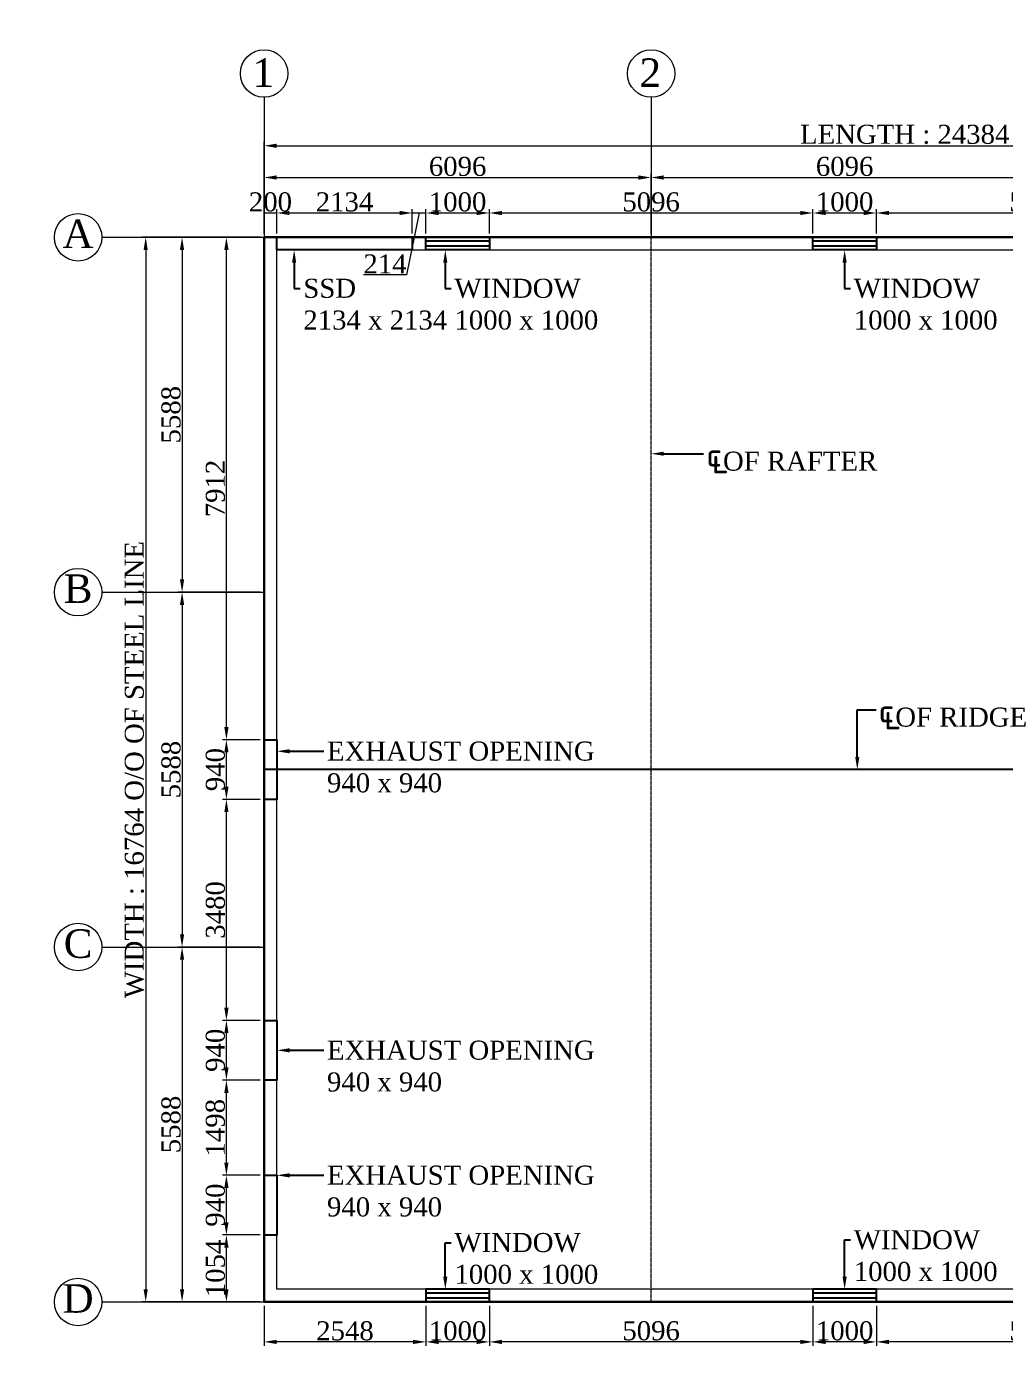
# Model space of a CAD drawing. Header units: millimetres. Extents: x 0 to 2669304, y -3314102 to 0.
# Drawn here: x 2247259 to 2262679, y -3147335 to -3126442 of the extents above; entities that cross this region are included whole.
import ezdxf
from ezdxf import colors
from ezdxf.entities.mleader import LeaderData, LeaderLine
from ezdxf.math import Vec2, Vec3

# ---------------------------------------------------------------- set-up
doc = ezdxf.new("R2010")
doc.units = ezdxf.units.MM
doc.header["$LTSCALE"] = 0.4
doc.header["$MEASUREMENT"] = 0
doc.header["$PDMODE"] = 34
doc.linetypes.add('CENTER', pattern=[2, 1.25, -0.25, 0.25, -0.25])
doc.linetypes.add('DASHED', pattern=[0.75, 0.5, -0.25])
for name, color, linetype, lineweight in [('Dash', 30, 'DASHED', 20), ('Dim1', 147, 'Continuous', 20), ('Grid', 202, 'CENTER', 18), ('Outer Line', 1, 'Continuous', 30)]:
    doc.layers.add(name, color=color, linetype=linetype, lineweight=lineweight)
doc.layers.add('RIDGE LINE', color=106, linetype='Continuous')
doc.layers.add('Thin', color=6, linetype='Continuous')
doc.styles.add('style2', font='ARIALN.TTF')
doc.styles.add('TNROMAN', font='times.ttf')
doc.dimstyles.new('H.M.A', dxfattribs={"dimtxt": 37.0005, "dimasz": 20, "dimexe": 8, "dimexo": 10, "dimgap": 5, "dimtad": 3, "dimdec": 0, "dimrnd": 1, "dimzin": 0, "dimdsep": 46, "dimtxsty": 'style2', "dimcen": 0.09, "dimclrd": 152, "dimclre": 152, "dimclrt": 1, "dimadec": 0, "dimazin": 0, "dimtfac": 1, "dimtdec": 0, "dimtix": 1, "dimtmove": 1, "dimatfit": 3, "dimfxl": 0, "dimtolj": 1, "dimtzin": 0, "dimlwd": 5, "dimlwe": 5, "dimarcsym": 0})

# ---------------------------------------------------------------- blocks, each defined once
blk = doc.blocks.new('*D1189')
at = {"layer": 'Defpoints', "color": 0, "linetype": 'ByBlock'}
for p in [(2257097, -3128819), (2251001, -3129760), (2257097, -3129760)]:
    blk.add_point(p, dxfattribs=at)
at = {"layer": 'Dim1', "color": 152, "linetype": 'ByBlock', "lineweight": 5}
for p, q in [((2251001, -3129700), (2251001, -3128759)), ((2257097, -3129700), (2257097, -3128759))]:
    blk.add_line(p, q, dxfattribs=at)
at = {"layer": 'Dim1', "color": 152, "lineweight": 5}
blk.add_line((2251201, -3128819), (2256897, -3128819), dxfattribs=at)
at = {"layer": 'Dim1', "color": 152, "linetype": 'ByBlock'}
for points in [[(2251201, -3128786), (2251201, -3128853), (2251001, -3128819)], [(2256897, -3128786), (2256897, -3128853), (2257097, -3128819)]]:
    blk.add_solid(points, dxfattribs=at)
at = {"layer": 'Dim1', "color": 1, "linetype": 'ByBlock', "insert": (2254049, -3128646), "char_height": 300, "attachment_point": 5, "style": 'TNROMAN'}
blk.add_mtext('\\A1;6096', dxfattribs=at)
blk = doc.blocks.new('*D1190')
at = {"layer": 'Defpoints', "color": 0, "linetype": 'ByBlock'}
for p in [(2263193, -3128819), (2257097, -3129760), (2263193, -3129760)]:
    blk.add_point(p, dxfattribs=at)
at = {"layer": 'Dim1', "color": 152, "linetype": 'ByBlock', "lineweight": 5}
for p, q in [((2257097, -3129700), (2257097, -3128759)), ((2263193, -3129700), (2263193, -3128759))]:
    blk.add_line(p, q, dxfattribs=at)
at = {"layer": 'Dim1', "color": 152, "lineweight": 5}
blk.add_line((2257297, -3128819), (2262993, -3128819), dxfattribs=at)
at = {"layer": 'Dim1', "color": 152, "linetype": 'ByBlock'}
for points in [[(2257297, -3128786), (2257297, -3128853), (2257097, -3128819)], [(2262993, -3128786), (2262993, -3128853), (2263193, -3128819)]]:
    blk.add_solid(points, dxfattribs=at)
at = {"layer": 'Dim1', "color": 1, "linetype": 'ByBlock', "insert": (2260145, -3128646), "char_height": 300, "attachment_point": 5, "style": 'TNROMAN'}
blk.add_mtext('\\A1;6096', dxfattribs=at)
blk = doc.blocks.new('*D1149')
at = {"layer": 'Defpoints', "color": 0, "linetype": 'ByBlock'}
for p in [(2275385, -3128319), (2251001, -3128819), (2275385, -3128819)]:
    blk.add_point(p, dxfattribs=at)
at = {"layer": 'Dim1', "color": 152, "linetype": 'ByBlock', "lineweight": 5}
for p, q in [((2251001, -3128759), (2251001, -3128259)), ((2275385, -3128759), (2275385, -3128259))]:
    blk.add_line(p, q, dxfattribs=at)
at = {"layer": 'Dim1', "color": 152, "lineweight": 5}
blk.add_line((2251201, -3128319), (2275185, -3128319), dxfattribs=at)
at = {"layer": 'Dim1', "color": 152, "linetype": 'ByBlock'}
for points in [[(2251201, -3128286), (2251201, -3128353), (2251001, -3128319)], [(2275185, -3128286), (2275185, -3128353), (2275385, -3128319)]]:
    blk.add_solid(points, dxfattribs=at)
at = {"layer": 'Dim1', "color": 1, "linetype": 'ByBlock', "insert": (2263193, -3128142), "char_height": 300, "attachment_point": 5, "style": 'TNROMAN'}
blk.add_mtext('\\A1;LENGTH : 24384 O/O OF STEEL LINE', dxfattribs=at)
blk = doc.blocks.new('*D1193')
at = {"layer": 'Defpoints', "color": 0, "linetype": 'ByBlock'}
for p in [(2251001, -3129760), (2249709, -3135348), (2251001, -3135348)]:
    blk.add_point(p, dxfattribs=at)
at = {"layer": 'Dim1', "color": 152, "linetype": 'ByBlock', "lineweight": 5}
for p, q in [((2250941, -3129760), (2249649, -3129760)), ((2250941, -3135348), (2249649, -3135348))]:
    blk.add_line(p, q, dxfattribs=at)
at = {"layer": 'Dim1', "color": 152, "lineweight": 5}
blk.add_line((2249709, -3129960), (2249709, -3135148), dxfattribs=at)
at = {"layer": 'Dim1', "color": 152, "linetype": 'ByBlock'}
for points in [[(2249676, -3129960), (2249742, -3129960), (2249709, -3129760)], [(2249676, -3135148), (2249742, -3135148), (2249709, -3135348)]]:
    blk.add_solid(points, dxfattribs=at)
at = {"layer": 'Dim1', "color": 1, "linetype": 'ByBlock', "insert": (2249536, -3132554), "char_height": 300, "attachment_point": 5, "rotation": 90, "style": 'TNROMAN'}
blk.add_mtext('\\A1;5588', dxfattribs=at)
blk = doc.blocks.new('*D1150')
at = {"layer": 'Defpoints', "color": 0, "linetype": 'ByBlock'}
for p in [(2251001, -3135348), (2249709, -3140936), (2251001, -3140936)]:
    blk.add_point(p, dxfattribs=at)
at = {"layer": 'Dim1', "color": 152, "linetype": 'ByBlock', "lineweight": 5}
for p, q in [((2250941, -3135348), (2249649, -3135348)), ((2250941, -3140936), (2249649, -3140936))]:
    blk.add_line(p, q, dxfattribs=at)
at = {"layer": 'Dim1', "color": 152, "lineweight": 5}
blk.add_line((2249709, -3135548), (2249709, -3140736), dxfattribs=at)
at = {"layer": 'Dim1', "color": 152, "linetype": 'ByBlock'}
for points in [[(2249676, -3135548), (2249742, -3135548), (2249709, -3135348)], [(2249676, -3140736), (2249742, -3140736), (2249709, -3140936)]]:
    blk.add_solid(points, dxfattribs=at)
at = {"layer": 'Dim1', "color": 1, "linetype": 'ByBlock', "insert": (2249536, -3138142), "char_height": 300, "attachment_point": 5, "rotation": 90, "style": 'TNROMAN'}
blk.add_mtext('\\A1;5588', dxfattribs=at)
blk = doc.blocks.new('*D1151')
at = {"layer": 'Defpoints', "color": 0, "linetype": 'ByBlock'}
for p in [(2251001, -3140936), (2249709, -3146524), (2251001, -3146524)]:
    blk.add_point(p, dxfattribs=at)
at = {"layer": 'Dim1', "color": 152, "linetype": 'ByBlock', "lineweight": 5}
for p, q in [((2250941, -3140936), (2249649, -3140936)), ((2250941, -3146524), (2249649, -3146524))]:
    blk.add_line(p, q, dxfattribs=at)
at = {"layer": 'Dim1', "color": 152, "lineweight": 5}
blk.add_line((2249709, -3141136), (2249709, -3146324), dxfattribs=at)
at = {"layer": 'Dim1', "color": 152, "linetype": 'ByBlock'}
for points in [[(2249676, -3141136), (2249742, -3141136), (2249709, -3140936)], [(2249676, -3146324), (2249742, -3146324), (2249709, -3146524)]]:
    blk.add_solid(points, dxfattribs=at)
at = {"layer": 'Dim1', "color": 1, "linetype": 'ByBlock', "insert": (2249536, -3143730), "char_height": 300, "attachment_point": 5, "rotation": 90, "style": 'TNROMAN'}
blk.add_mtext('\\A1;5588', dxfattribs=at)
blk = doc.blocks.new('*D1152')
at = {"layer": 'Defpoints', "color": 0, "linetype": 'ByBlock'}
for p in [(2249709, -3129760), (2249136, -3146524), (2249709, -3146524)]:
    blk.add_point(p, dxfattribs=at)
at = {"layer": 'Dim1', "color": 152, "linetype": 'ByBlock', "lineweight": 5}
for p, q in [((2249649, -3129760), (2249076, -3129760)), ((2249649, -3146524), (2249076, -3146524))]:
    blk.add_line(p, q, dxfattribs=at)
at = {"layer": 'Dim1', "color": 152, "lineweight": 5}
blk.add_line((2249136, -3129960), (2249136, -3146324), dxfattribs=at)
at = {"layer": 'Dim1', "color": 152, "linetype": 'ByBlock'}
for points in [[(2249103, -3129960), (2249169, -3129960), (2249136, -3129760)], [(2249103, -3146324), (2249169, -3146324), (2249136, -3146524)]]:
    blk.add_solid(points, dxfattribs=at)
at = {"layer": 'Dim1', "color": 1, "linetype": 'ByBlock', "insert": (2248959, -3138142), "char_height": 300, "attachment_point": 5, "rotation": 90, "style": 'TNROMAN'}
blk.add_mtext('\\A1;WIDTH : 16764 O/O OF STEEL LINE', dxfattribs=at)
blk = doc.blocks.new('*D1166')
at = {"layer": 'Defpoints', "color": 0}
for p in [(2260645, -3146524), (2265741, -3146524), (2260645, -3147153)]:
    blk.add_point(p, dxfattribs=at)
at = {"layer": 'Dim1', "color": 152, "lineweight": 5}
for p, q in [((2260645, -3146584), (2260645, -3147213)), ((2265741, -3146584), (2265741, -3147213)), ((2265541, -3147153), (2260845, -3147153))]:
    blk.add_line(p, q, dxfattribs=at)
at = {"layer": 'Dim1', "color": 152}
for points in [[(2260845, -3147120), (2260845, -3147187), (2260645, -3147153)], [(2265541, -3147120), (2265541, -3147187), (2265741, -3147153)]]:
    blk.add_solid(points, dxfattribs=at)
at = {"layer": 'Dim1', "color": 1, "insert": (2263193, -3146980), "char_height": 300, "attachment_point": 5, "style": 'TNROMAN'}
blk.add_mtext('\\A1;5096', dxfattribs=at)
blk = doc.blocks.new('*D1167')
at = {"layer": 'Defpoints', "color": 0}
for p in [(2259645, -3146524), (2260645, -3146524), (2259645, -3147153)]:
    blk.add_point(p, dxfattribs=at)
at = {"layer": 'Dim1', "color": 152, "lineweight": 5}
for p, q in [((2259645, -3146584), (2259645, -3147213)), ((2260645, -3146584), (2260645, -3147213)), ((2260445, -3147153), (2259845, -3147153))]:
    blk.add_line(p, q, dxfattribs=at)
at = {"layer": 'Dim1', "color": 152}
for points in [[(2259845, -3147120), (2259845, -3147187), (2259645, -3147153)], [(2260445, -3147120), (2260445, -3147187), (2260645, -3147153)]]:
    blk.add_solid(points, dxfattribs=at)
at = {"layer": 'Dim1', "color": 1, "insert": (2260145, -3146981), "char_height": 300, "attachment_point": 5, "style": 'TNROMAN'}
blk.add_mtext('\\A1;1000', dxfattribs=at)
blk = doc.blocks.new('*D1168')
at = {"layer": 'Defpoints', "color": 0}
for p in [(2254549, -3146524), (2259645, -3146524), (2254549, -3147153)]:
    blk.add_point(p, dxfattribs=at)
at = {"layer": 'Dim1', "color": 152, "lineweight": 5}
for p, q in [((2254549, -3146584), (2254549, -3147213)), ((2259645, -3146584), (2259645, -3147213)), ((2259445, -3147153), (2254749, -3147153))]:
    blk.add_line(p, q, dxfattribs=at)
at = {"layer": 'Dim1', "color": 152}
for points in [[(2254749, -3147120), (2254749, -3147187), (2254549, -3147153)], [(2259445, -3147120), (2259445, -3147187), (2259645, -3147153)]]:
    blk.add_solid(points, dxfattribs=at)
at = {"layer": 'Dim1', "color": 1, "insert": (2257097, -3146980), "char_height": 300, "attachment_point": 5, "style": 'TNROMAN'}
blk.add_mtext('\\A1;5096', dxfattribs=at)
blk = doc.blocks.new('*D1169')
at = {"layer": 'Defpoints', "color": 0}
for p in [(2253549, -3146524), (2254549, -3146524), (2253549, -3147153)]:
    blk.add_point(p, dxfattribs=at)
at = {"layer": 'Dim1', "color": 152, "lineweight": 5}
for p, q in [((2253549, -3146584), (2253549, -3147213)), ((2254549, -3146584), (2254549, -3147213)), ((2254349, -3147153), (2253749, -3147153))]:
    blk.add_line(p, q, dxfattribs=at)
at = {"layer": 'Dim1', "color": 152}
for points in [[(2253749, -3147120), (2253749, -3147187), (2253549, -3147153)], [(2254349, -3147120), (2254349, -3147187), (2254549, -3147153)]]:
    blk.add_solid(points, dxfattribs=at)
at = {"layer": 'Dim1', "color": 1, "insert": (2254049, -3146981), "char_height": 300, "attachment_point": 5, "style": 'TNROMAN'}
blk.add_mtext('\\A1;1000', dxfattribs=at)
blk = doc.blocks.new('*D1170')
at = {"layer": 'Defpoints', "color": 0}
for p in [(2251001, -3146524), (2253549, -3146524), (2251001, -3147153)]:
    blk.add_point(p, dxfattribs=at)
at = {"layer": 'Dim1', "color": 152, "lineweight": 5}
for p, q in [((2251001, -3146584), (2251001, -3147213)), ((2253549, -3146584), (2253549, -3147213)), ((2253349, -3147153), (2251201, -3147153))]:
    blk.add_line(p, q, dxfattribs=at)
at = {"layer": 'Dim1', "color": 152}
for points in [[(2251201, -3147120), (2251201, -3147187), (2251001, -3147153)], [(2253349, -3147120), (2253349, -3147187), (2253549, -3147153)]]:
    blk.add_solid(points, dxfattribs=at)
at = {"layer": 'Dim1', "color": 1, "insert": (2252275, -3146981), "char_height": 300, "attachment_point": 5, "style": 'TNROMAN'}
blk.add_mtext('\\A1;2548', dxfattribs=at)
blk = doc.blocks.new('*D1171')
at = {"layer": 'Defpoints', "color": 0}
for p in [(2250407, -3145470), (2251001, -3145470), (2251001, -3146524)]:
    blk.add_point(p, dxfattribs=at)
at = {"layer": 'Dim1', "color": 152, "lineweight": 5}
for p, q in [((2250941, -3145470), (2250347, -3145470)), ((2250407, -3146324), (2250407, -3145670)), ((2250941, -3146524), (2250347, -3146524))]:
    blk.add_line(p, q, dxfattribs=at)
at = {"layer": 'Dim1', "color": 152}
for points in [[(2250374, -3145670), (2250441, -3145670), (2250407, -3145470)], [(2250374, -3146324), (2250441, -3146324), (2250407, -3146524)]]:
    blk.add_solid(points, dxfattribs=at)
at = {"layer": 'Dim1', "color": 1, "insert": (2250235, -3145997), "char_height": 300, "attachment_point": 5, "rotation": 90, "style": 'TNROMAN'}
blk.add_mtext('\\A1;1054', dxfattribs=at)
blk = doc.blocks.new('*D1172')
at = {"layer": 'Defpoints', "color": 0}
for p in [(2250407, -3144530), (2251001, -3144530), (2251001, -3145470)]:
    blk.add_point(p, dxfattribs=at)
at = {"layer": 'Dim1', "color": 152, "lineweight": 5}
for p, q in [((2250941, -3144530), (2250347, -3144530)), ((2250407, -3145270), (2250407, -3144730)), ((2250941, -3145470), (2250347, -3145470))]:
    blk.add_line(p, q, dxfattribs=at)
at = {"layer": 'Dim1', "color": 152}
for points in [[(2250374, -3144730), (2250441, -3144730), (2250407, -3144530)], [(2250374, -3145270), (2250441, -3145270), (2250407, -3145470)]]:
    blk.add_solid(points, dxfattribs=at)
at = {"layer": 'Dim1', "color": 1, "insert": (2250234, -3145000), "char_height": 300, "attachment_point": 5, "rotation": 90, "style": 'TNROMAN'}
blk.add_mtext('\\A1;940', dxfattribs=at)
blk = doc.blocks.new('*D1173')
at = {"layer": 'Defpoints', "color": 0}
for p in [(2250407, -3143032), (2251001, -3143032), (2251001, -3144530)]:
    blk.add_point(p, dxfattribs=at)
at = {"layer": 'Dim1', "color": 152, "lineweight": 5}
for p, q in [((2250941, -3143032), (2250347, -3143032)), ((2250407, -3144330), (2250407, -3143232)), ((2250941, -3144530), (2250347, -3144530))]:
    blk.add_line(p, q, dxfattribs=at)
at = {"layer": 'Dim1', "color": 152}
for points in [[(2250374, -3143232), (2250441, -3143232), (2250407, -3143032)], [(2250374, -3144330), (2250441, -3144330), (2250407, -3144530)]]:
    blk.add_solid(points, dxfattribs=at)
at = {"layer": 'Dim1', "color": 1, "insert": (2250234, -3143781), "char_height": 300, "attachment_point": 5, "rotation": 90, "style": 'TNROMAN'}
blk.add_mtext('\\A1;1498', dxfattribs=at)
blk = doc.blocks.new('*D1174')
at = {"layer": 'Defpoints', "color": 0}
for p in [(2250407, -3142092), (2251001, -3142092), (2251001, -3143032)]:
    blk.add_point(p, dxfattribs=at)
at = {"layer": 'Dim1', "color": 152, "lineweight": 5}
for p, q in [((2250941, -3142092), (2250347, -3142092)), ((2250407, -3142832), (2250407, -3142292)), ((2250941, -3143032), (2250347, -3143032))]:
    blk.add_line(p, q, dxfattribs=at)
at = {"layer": 'Dim1', "color": 152}
for points in [[(2250374, -3142292), (2250441, -3142292), (2250407, -3142092)], [(2250374, -3142832), (2250441, -3142832), (2250407, -3143032)]]:
    blk.add_solid(points, dxfattribs=at)
at = {"layer": 'Dim1', "color": 1, "insert": (2250234, -3142562), "char_height": 300, "attachment_point": 5, "rotation": 90, "style": 'TNROMAN'}
blk.add_mtext('\\A1;940', dxfattribs=at)
blk = doc.blocks.new('*D1175')
at = {"layer": 'Defpoints', "color": 0}
for p in [(2250407, -3138612), (2251001, -3138612), (2251001, -3142092)]:
    blk.add_point(p, dxfattribs=at)
at = {"layer": 'Dim1', "color": 152, "lineweight": 5}
for p, q in [((2250941, -3138612), (2250347, -3138612)), ((2250407, -3141892), (2250407, -3138812)), ((2250941, -3142092), (2250347, -3142092))]:
    blk.add_line(p, q, dxfattribs=at)
at = {"layer": 'Dim1', "color": 152}
for points in [[(2250374, -3138812), (2250441, -3138812), (2250407, -3138612)], [(2250374, -3141892), (2250441, -3141892), (2250407, -3142092)]]:
    blk.add_solid(points, dxfattribs=at)
at = {"layer": 'Dim1', "color": 1, "insert": (2250235, -3140352), "char_height": 300, "attachment_point": 5, "rotation": 90, "style": 'TNROMAN'}
blk.add_mtext('\\A1;3480', dxfattribs=at)
blk = doc.blocks.new('*D1176')
at = {"layer": 'Defpoints', "color": 0}
for p in [(2250407, -3137672), (2251001, -3137672), (2251001, -3138612)]:
    blk.add_point(p, dxfattribs=at)
at = {"layer": 'Dim1', "color": 152, "lineweight": 5}
for p, q in [((2250941, -3137672), (2250347, -3137672)), ((2250407, -3138412), (2250407, -3137872)), ((2250941, -3138612), (2250347, -3138612))]:
    blk.add_line(p, q, dxfattribs=at)
at = {"layer": 'Dim1', "color": 152}
for points in [[(2250374, -3137872), (2250441, -3137872), (2250407, -3137672)], [(2250374, -3138412), (2250441, -3138412), (2250407, -3138612)]]:
    blk.add_solid(points, dxfattribs=at)
at = {"layer": 'Dim1', "color": 1, "insert": (2250234, -3138142), "char_height": 300, "attachment_point": 5, "rotation": 90, "style": 'TNROMAN'}
blk.add_mtext('\\A1;940', dxfattribs=at)
blk = doc.blocks.new('*D1177')
at = {"layer": 'Defpoints', "color": 0}
for p in [(2250407, -3129760), (2251001, -3129760), (2251001, -3137672)]:
    blk.add_point(p, dxfattribs=at)
at = {"layer": 'Dim1', "color": 152, "lineweight": 5}
for p, q in [((2250941, -3129760), (2250347, -3129760)), ((2250407, -3137472), (2250407, -3129960)), ((2250941, -3137672), (2250347, -3137672))]:
    blk.add_line(p, q, dxfattribs=at)
at = {"layer": 'Dim1', "color": 152}
for points in [[(2250374, -3129960), (2250441, -3129960), (2250407, -3129760)], [(2250374, -3137472), (2250441, -3137472), (2250407, -3137672)]]:
    blk.add_solid(points, dxfattribs=at)
at = {"layer": 'Dim1', "color": 1, "insert": (2250234, -3133716), "char_height": 300, "attachment_point": 5, "rotation": 90, "style": 'TNROMAN'}
blk.add_mtext('\\A1;7912', dxfattribs=at)
blk = doc.blocks.new('*D1178')
at = {"layer": 'Defpoints', "color": 0}
for p in [(2251201, -3129378), (2251001, -3129760), (2251201, -3129760)]:
    blk.add_point(p, dxfattribs=at)
at = {"layer": 'Dim1', "color": 152, "lineweight": 5}
for p, q in [((2251001, -3129700), (2251001, -3129318)), ((2251201, -3129700), (2251201, -3129318)), ((2251001, -3129378), (2251201, -3129378))]:
    blk.add_line(p, q, dxfattribs=at)
at = {"layer": 'Dim1', "color": 1, "insert": (2251101, -3129205), "char_height": 300, "attachment_point": 5, "style": 'TNROMAN'}
blk.add_mtext('\\A1;200', dxfattribs=at)
blk = doc.blocks.new('*D1179')
at = {"layer": 'Defpoints', "color": 0}
for p in [(2253335, -3129378), (2251201, -3129760), (2253335, -3129760)]:
    blk.add_point(p, dxfattribs=at)
at = {"layer": 'Dim1', "color": 152, "lineweight": 5}
for p, q in [((2251201, -3129700), (2251201, -3129318)), ((2253335, -3129700), (2253335, -3129318)), ((2251401, -3129378), (2253135, -3129378))]:
    blk.add_line(p, q, dxfattribs=at)
at = {"layer": 'Dim1', "color": 152}
for points in [[(2251401, -3129345), (2251401, -3129411), (2251201, -3129378)], [(2253135, -3129345), (2253135, -3129411), (2253335, -3129378)]]:
    blk.add_solid(points, dxfattribs=at)
at = {"layer": 'Dim1', "color": 1, "insert": (2252268, -3129205), "char_height": 300, "attachment_point": 5, "style": 'TNROMAN'}
blk.add_mtext('\\A1;2134', dxfattribs=at)
blk = doc.blocks.new('*D1180')
at = {"layer": 'Defpoints', "color": 0}
for p in [(2253549, -3129378), (2253335, -3129760), (2253549, -3129760)]:
    blk.add_point(p, dxfattribs=at)
at = {"layer": 'Dim1', "color": 152, "lineweight": 5}
for p, q in [((2253335, -3129700), (2253335, -3129318)), ((2253549, -3129700), (2253549, -3129318)), ((2253442, -3129378), (2253245, -3130350)), ((2253335, -3129378), (2253549, -3129378)), ((2253335, -3129378), (2253549, -3129378)), ((2253245, -3130350), (2252566, -3130350))]:
    blk.add_line(p, q, dxfattribs=at)
at = {"layer": 'Dim1', "color": 1, "insert": (2252905, -3130180), "char_height": 300, "attachment_point": 5, "style": 'TNROMAN'}
blk.add_mtext('\\A1;214', dxfattribs=at)
blk = doc.blocks.new('*D1181')
at = {"layer": 'Defpoints', "color": 0}
for p in [(2254549, -3129378), (2253549, -3129760), (2254549, -3129760)]:
    blk.add_point(p, dxfattribs=at)
at = {"layer": 'Dim1', "color": 152, "lineweight": 5}
for p, q in [((2253549, -3129700), (2253549, -3129318)), ((2254549, -3129700), (2254549, -3129318)), ((2253749, -3129378), (2254349, -3129378))]:
    blk.add_line(p, q, dxfattribs=at)
at = {"layer": 'Dim1', "color": 152}
for points in [[(2253749, -3129345), (2253749, -3129411), (2253549, -3129378)], [(2254349, -3129345), (2254349, -3129411), (2254549, -3129378)]]:
    blk.add_solid(points, dxfattribs=at)
at = {"layer": 'Dim1', "color": 1, "insert": (2254049, -3129205), "char_height": 300, "attachment_point": 5, "style": 'TNROMAN'}
blk.add_mtext('\\A1;1000', dxfattribs=at)
blk = doc.blocks.new('*D1182')
at = {"layer": 'Defpoints', "color": 0}
for p in [(2259645, -3129378), (2254549, -3129760), (2259645, -3129760)]:
    blk.add_point(p, dxfattribs=at)
at = {"layer": 'Dim1', "color": 152, "lineweight": 5}
for p, q in [((2254549, -3129700), (2254549, -3129318)), ((2259645, -3129700), (2259645, -3129318)), ((2254749, -3129378), (2259445, -3129378))]:
    blk.add_line(p, q, dxfattribs=at)
at = {"layer": 'Dim1', "color": 152}
for points in [[(2254749, -3129345), (2254749, -3129411), (2254549, -3129378)], [(2259445, -3129345), (2259445, -3129411), (2259645, -3129378)]]:
    blk.add_solid(points, dxfattribs=at)
at = {"layer": 'Dim1', "color": 1, "insert": (2257097, -3129205), "char_height": 300, "attachment_point": 5, "style": 'TNROMAN'}
blk.add_mtext('\\A1;5096', dxfattribs=at)
blk = doc.blocks.new('*D1183')
at = {"layer": 'Defpoints', "color": 0}
for p in [(2260645, -3129378), (2259645, -3129760), (2260645, -3129760)]:
    blk.add_point(p, dxfattribs=at)
at = {"layer": 'Dim1', "color": 152, "lineweight": 5}
for p, q in [((2259645, -3129700), (2259645, -3129318)), ((2260645, -3129700), (2260645, -3129318)), ((2259845, -3129378), (2260445, -3129378))]:
    blk.add_line(p, q, dxfattribs=at)
at = {"layer": 'Dim1', "color": 152}
for points in [[(2259845, -3129345), (2259845, -3129411), (2259645, -3129378)], [(2260445, -3129345), (2260445, -3129411), (2260645, -3129378)]]:
    blk.add_solid(points, dxfattribs=at)
at = {"layer": 'Dim1', "color": 1, "insert": (2260145, -3129205), "char_height": 300, "attachment_point": 5, "style": 'TNROMAN'}
blk.add_mtext('\\A1;1000', dxfattribs=at)
blk = doc.blocks.new('*D1184')
at = {"layer": 'Defpoints', "color": 0}
for p in [(2265741, -3129378), (2260645, -3129760), (2265741, -3129760)]:
    blk.add_point(p, dxfattribs=at)
at = {"layer": 'Dim1', "color": 152, "lineweight": 5}
for p, q in [((2260645, -3129700), (2260645, -3129318)), ((2265741, -3129700), (2265741, -3129318)), ((2260845, -3129378), (2265541, -3129378))]:
    blk.add_line(p, q, dxfattribs=at)
at = {"layer": 'Dim1', "color": 152}
for points in [[(2260845, -3129345), (2260845, -3129411), (2260645, -3129378)], [(2265541, -3129345), (2265541, -3129411), (2265741, -3129378)]]:
    blk.add_solid(points, dxfattribs=at)
at = {"layer": 'Dim1', "color": 1, "insert": (2263193, -3129205), "char_height": 300, "attachment_point": 5, "style": 'TNROMAN'}
blk.add_mtext('\\A1;5096', dxfattribs=at)

msp = doc.modelspace()

# ---------------------------------------------------------------- linework, layer by layer
at = {"layer": 'Dash', "linetype": 'ByBlock'}
msp.add_lwpolyline([(2251201.2415, -3129960.3401), (2275185.2415, -3129960.3401), (2275185.2415, -3146324.3401), (2251201.2415, -3146324.3401)], close=True, dxfattribs=at)
at = {"layer": 'Grid', "color": 202, "linetype": 'ByBlock'}
for p, q in [((2251001.2415, -3127555.506), (2251001.2415, -3129760.3401)), ((2251001.2415, -3127555.506), (2251001.2415, -3129760.3401)), ((2257097.2415, -3127555.506), (2257097.2415, -3129760.3401)), ((2257097.2415, -3127555.506), (2257097.2415, -3129760.3401)), ((2248445.3657, -3129760.3401), (2251001.2415, -3129760.3401)), ((2248445.3657, -3135348.3401), (2251001.2415, -3135348.3401)), ((2248445.3657, -3140936.3401), (2251001.2415, -3140936.3401)), ((2248445.3657, -3146524.3401), (2251001.2415, -3146524.3401))]:
    msp.add_line(p, q, dxfattribs=at)
at = {"layer": 'Grid', "color": 202, "ltscale": 5}
msp.add_line((2257097.2415, -3146524.3401), (2257097.2415, -3129760.3401), dxfattribs=at)
at = {"layer": 'Grid', "color": 202, "linetype": 'ByBlock'}
for centre in [(2251001.2415, -3127181.6585), (2251001.2415, -3127181.6585), (2257097.2415, -3127181.6585), (2257097.2415, -3127181.6585), (2248071.5181, -3129760.3401), (2248071.5181, -3135348.3401), (2248071.5181, -3140936.3401), (2248071.5181, -3146524.3401)]:
    msp.add_circle(centre, 373.8475, dxfattribs=at)
at = {"layer": 'Outer Line', "linetype": 'ByBlock'}
msp.add_lwpolyline([(2251001.2415, -3129760.3401), (2275385.2415, -3129760.3401), (2275385.2415, -3146524.3401), (2251001.2415, -3146524.3401)], close=True, dxfattribs=at)
at = {"layer": 'RIDGE LINE', "linetype": 'ByBlock'}
msp.add_line((2275385.2415, -3138142.3401), (2251001.2415, -3138142.3401), dxfattribs=at)
at = {"layer": 'Thin', "linetype": 'ByBlock'}
for p, q in [((2254549.2415, -3129822.038), (2253549.2415, -3129822.038)), ((2254549.2415, -3129898.6423), (2253549.2415, -3129898.6423)), ((2260645.2415, -3129822.038), (2259645.2415, -3129822.038)), ((2260645.2415, -3129898.6423), (2259645.2415, -3129898.6423)), ((2254549.2415, -3146386.038), (2253549.2415, -3146386.038)), ((2254549.2415, -3146462.6423), (2253549.2415, -3146462.6423)), ((2260645.2415, -3146386.038), (2259645.2415, -3146386.038)), ((2260645.2415, -3146462.6423), (2259645.2415, -3146462.6423))]:
    msp.add_line(p, q, dxfattribs=at)
for points in [[(2251201.2415, -3129760.3401), (2253335.2415, -3129760.3401), (2253335.2415, -3129960.3401), (2251201.2415, -3129960.3401)], [(2253549.2415, -3129760.3401), (2254549.2415, -3129760.3401), (2254549.2415, -3129960.3401), (2253549.2415, -3129960.3401)], [(2259645.2415, -3129760.3401), (2260645.2415, -3129760.3401), (2260645.2415, -3129960.3401), (2259645.2415, -3129960.3401)], [(2251001.2415, -3137672.3401), (2251201.2415, -3137672.3401), (2251201.2415, -3138612.3401), (2251001.2415, -3138612.3401)], [(2251001.2415, -3142092.3401), (2251201.2415, -3142092.3401), (2251201.2415, -3143032.3401), (2251001.2415, -3143032.3401)], [(2251001.2415, -3144530.3401), (2251201.2415, -3144530.3401), (2251201.2415, -3145470.3401), (2251001.2415, -3145470.3401)], [(2253549.2415, -3146524.3401), (2254549.2415, -3146524.3401), (2254549.2415, -3146324.3401), (2253549.2415, -3146324.3401)], [(2259645.2415, -3146524.3401), (2260645.2415, -3146524.3401), (2260645.2415, -3146324.3401), (2259645.2415, -3146324.3401)]]:
    msp.add_lwpolyline(points, close=True, dxfattribs=at)

# ---------------------------------------------------------------- texts
at = {"layer": 'Thin', "color": 7, "lineweight": 5, "char_height": 450, "attachment_point": 2, "style": 'style2'}
for s, insert in [('{\\fTimes New Roman|b0|i0|c0|p18;1}', (2250988.7043, -3126943.6013)), ('{\\fTimes New Roman|b0|i0|c0|p18;1}', (2250988.7043, -3126943.6013)), ('{\\fTimes New Roman|b0|i0|c0|p18;A}', (2248070.8777, -3129480.656)), ('{\\fTimes New Roman|b0|i0|c0|p18;B}', (2248070.8777, -3135068.656)), ('{\\fTimes New Roman|b0|i0|c0|p18;C}', (2248070.8777, -3140656.656)), ('{\\fTimes New Roman|b0|i0|c0|p18;D}', (2248070.8777, -3146244.656))]:
    msp.add_mtext(s, dxfattribs=dict(at, insert=insert))
at = {"layer": 'Thin', "color": 7, "lineweight": 5, "insert": (2257084.7043, -3126943.6013), "char_height": 450, "width": 285.430545, "attachment_point": 2, "style": 'style2'}
msp.add_mtext('{\\fTimes New Roman|b0|i0|c0|p18;2}', dxfattribs=at)
msp.add_mtext('{\\fTimes New Roman|b0|i0|c0|p18;2}', dxfattribs=at)

# ---------------------------------------------------------------- dimensions: what is measured, and where the dimension line sits
at = {"layer": 'Dim1', "linetype": 'ByBlock'}
dim = msp.add_linear_dim(base=(2275385.2415, -3128319.2015), p1=(2251001.2415, -3128819.2015), p2=(2275385.2415, -3128819.2015), text='LENGTH : <> O/O OF STEEL LINE', dimstyle='H.M.A', override={"dimtxt": 300, "dimasz": 200, "dimexe": 60, "dimexo": 60, "dimgap": 20, "dimtxsty": 'TNROMAN'}, dxfattribs=at)
dim.commit()
dim.dimension.update_dxf_attribs({"geometry": '*D1149', "text_midpoint": (2263193.2415, -3128142.0638)})
for base, p1, p2, picture, middle in [((2257097.2415, -3128819.2015), (2251001.2415, -3129760.3401), (2257097.2415, -3129760.3401), '*D1189', (2254049.2415, -3128646.1734)), ((2263193.2415, -3128819.2015), (2257097.2415, -3129760.3401), (2263193.2415, -3129760.3401), '*D1190', (2260145.2415, -3128646.1734))]:
    dim = msp.add_linear_dim(base=base, p1=p1, p2=p2, dimstyle='H.M.A', override={"dimtxt": 300, "dimasz": 200, "dimexe": 60, "dimexo": 60, "dimgap": 20, "dimtxsty": 'TNROMAN'}, dxfattribs=at)
    dim.commit()
    dim.dimension.update_dxf_attribs({"geometry": picture, "text_midpoint": middle})
at = {"layer": 'Dim1'}
for base, p1, p2, picture, middle in [((2251201.2415, -3129377.9041), (2251001.2415, -3129760.3401), (2251201.2415, -3129760.3401), '*D1178', (2251101.2415, -3129205.3086)), ((2253335.2415, -3129377.9041), (2251201.2415, -3129760.3401), (2253335.2415, -3129760.3401), '*D1179', (2252268.2415, -3129205.3086)), ((2254549.2415, -3129377.9041), (2253549.2415, -3129760.3401), (2254549.2415, -3129760.3401), '*D1181', (2254049.2415, -3129205.3086)), ((2259645.2415, -3129377.9041), (2254549.2415, -3129760.3401), (2259645.2415, -3129760.3401), '*D1182', (2257097.2415, -3129204.876)), ((2260645.2415, -3129377.9041), (2259645.2415, -3129760.3401), (2260645.2415, -3129760.3401), '*D1183', (2260145.2415, -3129205.3086)), ((2265741.2415, -3129377.9041), (2260645.2415, -3129760.3401), (2265741.2415, -3129760.3401), '*D1184', (2263193.2415, -3129204.876)), ((2251001.2415, -3147153.4844), (2253549.2415, -3146524.3401), (2251001.2415, -3146524.3401), '*D1170', (2252275.2415, -3146980.8889)), ((2253549.2415, -3147153.4844), (2254549.2415, -3146524.3401), (2253549.2415, -3146524.3401), '*D1169', (2254049.2415, -3146980.8889)), ((2254549.2415, -3147153.4844), (2259645.2415, -3146524.3401), (2254549.2415, -3146524.3401), '*D1168', (2257097.2415, -3146980.4563)), ((2259645.2415, -3147153.4844), (2260645.2415, -3146524.3401), (2259645.2415, -3146524.3401), '*D1167', (2260145.2415, -3146980.8889)), ((2260645.2415, -3147153.4844), (2265741.2415, -3146524.3401), (2260645.2415, -3146524.3401), '*D1166', (2263193.2415, -3146980.4563))]:
    dim = msp.add_linear_dim(base=base, p1=p1, p2=p2, dimstyle='H.M.A', override={"dimtxt": 300, "dimasz": 200, "dimexe": 60, "dimexo": 60, "dimgap": 20, "dimtxsty": 'TNROMAN'}, dxfattribs=at)
    dim.commit()
    dim.dimension.update_dxf_attribs({"geometry": picture, "text_midpoint": middle})
dim = msp.add_linear_dim(base=(2253549.2415, -3129377.9041), p1=(2253335.2415, -3129760.3401), p2=(2253549.2415, -3129760.3401), dimstyle='H.M.A', override={"dimtxt": 300, "dimasz": 200, "dimexe": 60, "dimexo": 60, "dimgap": 20, "dimtxsty": 'TNROMAN'}, dxfattribs=at)
dim.commit()
dim.dimension.update_dxf_attribs({"geometry": '*D1180', "text_midpoint": (2253225.2377, -3130349.6769), "dimtype": 160})
at = {"layer": 'Dim1', "linetype": 'ByBlock'}
dim = msp.add_linear_dim(base=(2249135.969, -3146524.3401), p1=(2249709.0611, -3129760.3401), p2=(2249709.0611, -3146524.3401), angle=90, text='WIDTH : <> O/O OF STEEL LINE', dimstyle='H.M.A', override={"dimtxt": 300, "dimasz": 200, "dimexe": 60, "dimexo": 60, "dimgap": 20, "dimtxsty": 'TNROMAN'}, dxfattribs=at)
dim.commit()
dim.dimension.update_dxf_attribs({"geometry": '*D1152', "text_midpoint": (2248958.8313, -3138142.3401)})
for base, p1, p2, picture, middle in [((2249709.0611, -3135348.3401), (2251001.2415, -3129760.3401), (2251001.2415, -3135348.3401), '*D1193', (2249536.4656, -3132554.3401)), ((2249709.0611, -3140936.3401), (2251001.2415, -3135348.3401), (2251001.2415, -3140936.3401), '*D1150', (2249536.4656, -3138142.3401)), ((2249709.0611, -3146524.3401), (2251001.2415, -3140936.3401), (2251001.2415, -3146524.3401), '*D1151', (2249536.4656, -3143730.3401))]:
    dim = msp.add_linear_dim(base=base, p1=p1, p2=p2, angle=90, dimstyle='H.M.A', override={"dimtxt": 300, "dimasz": 200, "dimexe": 60, "dimexo": 60, "dimgap": 20, "dimtxsty": 'TNROMAN'}, dxfattribs=at)
    dim.commit()
    dim.dimension.update_dxf_attribs({"geometry": picture, "text_midpoint": middle})
at = {"layer": 'Dim1'}
for base, p1, p2, picture, middle in [((2250407.1905, -3129760.3401), (2251001.2415, -3137672.3401), (2251001.2415, -3129760.3401), '*D1177', (2250234.1623, -3133716.3401)), ((2250407.1905, -3137672.3401), (2251001.2415, -3138612.3401), (2251001.2415, -3137672.3401), '*D1176', (2250234.1623, -3138142.3401)), ((2250407.1905, -3138612.3401), (2251001.2415, -3142092.3401), (2251001.2415, -3138612.3401), '*D1175', (2250234.5949, -3140352.3401)), ((2250407.1905, -3142092.3401), (2251001.2415, -3143032.3401), (2251001.2415, -3142092.3401), '*D1174', (2250234.1623, -3142562.3401)), ((2250407.1905, -3143032.3401), (2251001.2415, -3144530.3401), (2251001.2415, -3143032.3401), '*D1173', (2250234.1623, -3143781.3401)), ((2250407.1905, -3144530.3401), (2251001.2415, -3145470.3401), (2251001.2415, -3144530.3401), '*D1172', (2250234.1623, -3145000.3401)), ((2250407.1905, -3145470.3401), (2251001.2415, -3146524.3401), (2251001.2415, -3145470.3401), '*D1171', (2250234.5949, -3145997.3401))]:
    dim = msp.add_linear_dim(base=base, p1=p1, p2=p2, angle=90, dimstyle='H.M.A', override={"dimtxt": 300, "dimasz": 200, "dimexe": 60, "dimexo": 60, "dimgap": 20, "dimtxsty": 'TNROMAN'}, dxfattribs=at)
    dim.commit()
    dim.dimension.update_dxf_attribs({"geometry": picture, "text_midpoint": middle})

# ---------------------------------------------------------------- leaders
at = {"layer": 'Thin', "color": 7, "lineweight": 5}
ml = msp.add_multileader_mtext('Standard', dxfattribs=at)
ml.set_content('{\\fTimes New Roman|b0|i0|c0|p18;SSD\\P2134 x 2134}', color=7, style='style2')
ml.set_leader_properties(color=215)
ml.build(insert=Vec2(0, 0))
ml.multileader.update_dxf_attribs({"dogleg_length": 150, "arrow_head_size": 200})
ctx = ml.context
ctx.base_point, ctx.char_height, ctx.arrow_head_size, ctx.landing_gap_size, ctx.plane_origin = Vec3(2251568.6767, -3130565.9439), 300, 200, 50, Vec3(2164719.0507, -3123509.4893)
notes = []
notes.append((ctx, [(1, (1, 1, 0), (2251474.4887, -3130565.9439), (1, 0), 94.188, [(0, [(2251474.4887, -3129960.3401)], 0, [])])]))
ctx.mtext.insert, ctx.mtext.flow_direction = Vec3(2251618.6767, -3130413.3484), 5
ml = msp.add_multileader_mtext('Standard', dxfattribs=at)
ml.set_content('{\\fTimes New Roman|b0|i0|c0|p18;WINDOW\\P1000 x 1000}', color=7, style='style2')
ml.set_leader_properties(color=215)
ml.build(insert=Vec2(0, 0))
ml.multileader.update_dxf_attribs({"dogleg_length": 150, "arrow_head_size": 200})
ctx = ml.context
ctx.base_point, ctx.char_height, ctx.arrow_head_size, ctx.landing_gap_size, ctx.plane_origin = Vec3(2253949.4184, -3130565.9439), 300, 200, 50, Vec3(2167099.7925, -3123509.4893)
notes.append((ctx, [(1, (1, 1, 0), (2253855.2304, -3130565.9439), (1, 0), 94.188, [(0, [(2253855.2304, -3129960.3401)], 0, [])])]))
ctx.mtext.insert, ctx.mtext.flow_direction = Vec3(2253999.4184, -3130413.3484), 5
ml = msp.add_multileader_mtext('Standard', dxfattribs=at)
ml.set_content('{\\fTimes New Roman|b0|i0|c0|p18;WINDOW\\P1000 x 1000}', color=7, style='style2')
ml.set_leader_properties(color=215)
ml.build(insert=Vec2(0, 0))
ml.multileader.update_dxf_attribs({"dogleg_length": 150, "arrow_head_size": 200})
ctx = ml.context
ctx.base_point, ctx.char_height, ctx.arrow_head_size, ctx.landing_gap_size, ctx.plane_origin = Vec3(2260239.4295, -3130565.9439), 300, 200, 50, Vec3(2173389.8036, -3123509.4893)
notes.append((ctx, [(1, (1, 1, 0), (2260145.2415, -3130565.9439), (1, 0), 94.188, [(0, [(2260145.2415, -3129960.3401)], 0, [])])]))
ctx.mtext.insert, ctx.mtext.flow_direction = Vec3(2260289.4295, -3130413.3484), 5
ml = msp.add_multileader_mtext('Standard', dxfattribs=at)
ml.set_content('{\\fISOCPEUR|b0|i0|c0|p34;\\H1.4x;℄\\fTimes New Roman|b0|i0|c0|p18;\\H0.71429x;OF RAFTER}', color=7, style='style2')
ml.set_leader_properties(color=215)
ml.build(insert=Vec2(0, 0))
ml.multileader.update_dxf_attribs({"dogleg_length": 150, "arrow_head_size": 200})
ctx = ml.context
ctx.base_point, ctx.char_height, ctx.arrow_head_size, ctx.landing_gap_size, ctx.plane_origin = Vec3(2257923.5878, -3133168.619), 300, 200, 50, Vec3(2171018.1499, -3140563.1811)
ctx.text_align_type = 1
notes.append((ctx, [(1, (1, 1, 0), (2257773.5878, -3133168.619), (1, 0), 150, [(0, [(2257097.2415, -3133168.619)], 0, [])])]))
ctx.mtext.insert, ctx.mtext.alignment, ctx.mtext.flow_direction = Vec3(2259310.2128, -3133015.2664), 2, 5
ml = msp.add_multileader_mtext('Standard', dxfattribs=at)
ml.set_content('{\\fISOCPEUR|b0|i0|c0|p34;\\H1.4x;℄\\fTimes New Roman|b0|i0|c0|p18;\\H0.71429x;OF RIDGE}', color=7, style='style2')
ml.set_leader_properties(color=215)
ml.build(insert=Vec2(0, 0))
ml.multileader.update_dxf_attribs({"dogleg_length": 150, "arrow_head_size": 200})
ctx = ml.context
ctx.base_point, ctx.char_height, ctx.arrow_head_size, ctx.landing_gap_size, ctx.plane_origin = Vec3(2260640.4924, -3137198.6289), 300, 200, 50, Vec3(2173589.0086, -3144593.191)
ctx.text_align_type = 1
notes.append((ctx, [(1, (1, 1, 0), (2260344.4465, -3137198.6289), (1, 0), 296.0459, [(0, [(2260344.4465, -3138142.3401)], 0, [])])]))
ctx.mtext.insert, ctx.mtext.alignment, ctx.mtext.flow_direction = Vec3(2261847.5922, -3137045.2763), 2, 5
ml = msp.add_multileader_mtext('Standard', dxfattribs=at)
ml.set_content('{\\fTimes New Roman|b0|i0|c0|p18;EXHAUST OPENING\\P940 x 940}', color=7, style='style2')
ml.set_leader_properties(color=215)
ml.build(insert=Vec2(0, 0))
ml.multileader.update_dxf_attribs({"dogleg_length": 150, "arrow_head_size": 200})
ctx = ml.context
ctx.base_point, ctx.char_height, ctx.arrow_head_size, ctx.landing_gap_size, ctx.plane_origin = Vec3(2251941.5989, -3137853.4132), 300, 200, 50, Vec3(2165091.9729, -3145578.9538)
notes.append((ctx, [(1, (1, 1, 0), (2251847.4108, -3137853.4132), (1, 0), 94.188, [(0, [(2251201.2415, -3137853.4132)], 0, [])])]))
ctx.mtext.insert, ctx.mtext.flow_direction = Vec3(2251991.5989, -3137700.3851), 5
ml = msp.add_multileader_mtext('Standard', dxfattribs=at)
ml.set_content('{\\fTimes New Roman|b0|i0|c0|p18;EXHAUST OPENING\\P940 x 940}', color=7, style='style2')
ml.set_leader_properties(color=215)
ml.build(insert=Vec2(0, 0))
ml.multileader.update_dxf_attribs({"dogleg_length": 150, "arrow_head_size": 200})
ctx = ml.context
ctx.base_point, ctx.char_height, ctx.arrow_head_size, ctx.landing_gap_size, ctx.plane_origin = Vec3(2251941.5989, -3142562.3401), 300, 200, 50, Vec3(2165091.9729, -3150287.8807)
notes.append((ctx, [(1, (1, 1, 0), (2251847.4108, -3142562.3401), (1, 0), 94.188, [(0, [(2251201.2415, -3142562.3401)], 0, [])])]))
ctx.mtext.insert, ctx.mtext.flow_direction = Vec3(2251991.5989, -3142409.312), 5
ml = msp.add_multileader_mtext('Standard', dxfattribs=at)
ml.set_content('{\\fTimes New Roman|b0|i0|c0|p18;EXHAUST OPENING\\P940 x 940}', color=7, style='style2')
ml.set_leader_properties(color=215)
ml.build(insert=Vec2(0, 0))
ml.multileader.update_dxf_attribs({"dogleg_length": 150, "arrow_head_size": 200})
ctx = ml.context
ctx.base_point, ctx.char_height, ctx.arrow_head_size, ctx.landing_gap_size, ctx.plane_origin = Vec3(2251941.5989, -3144530.3401), 300, 200, 50, Vec3(2165091.9729, -3152255.8807)
notes.append((ctx, [(1, (1, 1, 0), (2251847.4108, -3144530.3401), (1, 0), 94.188, [(0, [(2251201.2415, -3144530.3401)], 0, [])])]))
ctx.mtext.insert, ctx.mtext.flow_direction = Vec3(2251991.5989, -3144377.312), 5
ml = msp.add_multileader_mtext('Standard', dxfattribs=at)
ml.set_content('{\\fTimes New Roman|b0|i0|c0|p18;WINDOW\\P1000 x 1000}', color=7, style='style2')
ml.set_leader_properties(color=215)
ml.build(insert=Vec2(0, 0))
ml.multileader.update_dxf_attribs({"dogleg_length": 150, "arrow_head_size": 200})
ctx = ml.context
ctx.base_point, ctx.char_height, ctx.arrow_head_size, ctx.landing_gap_size, ctx.plane_origin = Vec3(2253949.4184, -3145591.1676), 300, 200, 50, Vec3(2167099.7925, -3152775.191)
notes.append((ctx, [(1, (1, 1, 0), (2253855.2304, -3145591.1676), (1, 0), 94.188, [(0, [(2253855.2304, -3146324.3401)], 0, [])])]))
ctx.mtext.insert, ctx.mtext.flow_direction = Vec3(2253999.4184, -3145438.5721), 5
ml = msp.add_multileader_mtext('Standard', dxfattribs=at)
ml.set_content('{\\fTimes New Roman|b0|i0|c0|p18;WINDOW\\P1000 x 1000}', color=7, style='style2')
ml.set_leader_properties(color=215)
ml.build(insert=Vec2(0, 0))
ml.multileader.update_dxf_attribs({"dogleg_length": 150, "arrow_head_size": 200})
ctx = ml.context
ctx.base_point, ctx.char_height, ctx.arrow_head_size, ctx.landing_gap_size, ctx.plane_origin = Vec3(2260239.4295, -3145546.6233), 300, 200, 50, Vec3(2173389.8036, -3152775.191)
notes.append((ctx, [(1, (1, 1, 0), (2260145.2415, -3145546.6233), (1, 0), 94.188, [(0, [(2260145.2415, -3146324.3401)], 0, [])])]))
ctx.mtext.insert, ctx.mtext.flow_direction = Vec3(2260289.4295, -3145394.0278), 5
for ctx, leaders in notes:
    for number, flags, end, landing, length, lines in leaders:
        leader = LeaderData()
        leader.index, (leader.has_last_leader_line, leader.has_dogleg_vector, leader.attachment_direction) = number, flags
        leader.last_leader_point, leader.dogleg_vector, leader.dogleg_length = Vec3(end), Vec3(landing), length
        for number, points, colour, breaks in lines:
            line = LeaderLine()
            line.index, line.vertices, line.color, line.breaks = number, Vec3.list(points), colors.encode_raw_color(colour), breaks
            leader.lines.append(line)
        ctx.leaders.append(leader)

doc.saveas('drawing.dxf')
